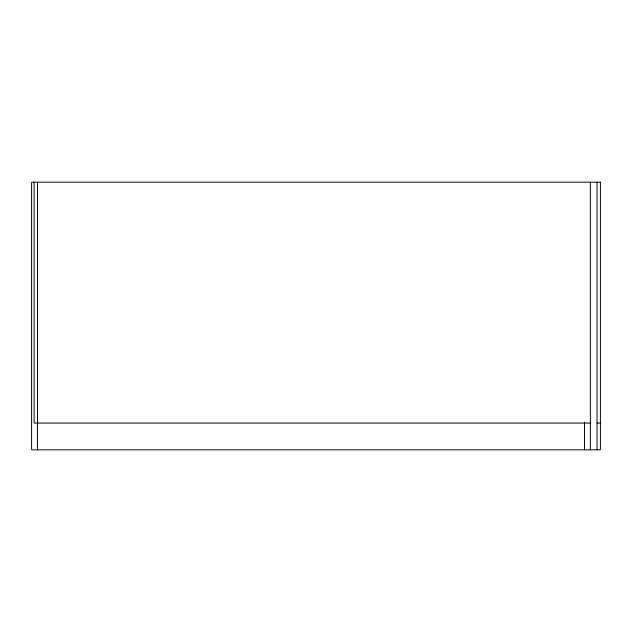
<?xml version="1.0" encoding="UTF-8"?>
<svg xmlns="http://www.w3.org/2000/svg" width="632" height="632" viewBox="0 0 632 632"><rect width="100%" height="100%" fill="white"/><g stroke="black" fill="none" stroke-linecap="round" stroke-linejoin="round"><path stroke-width="0.95" d="M590.359 423.069L34.112 423.069L34.112 182.166M597.05 423.069L600.4 423.069M597.05 182.166L597.05 449.834M590.359 182.166L590.359 449.834M584.505 422.279L584.505 449.834M37.454 182.166L37.454 449.834M600.4 182.166L31.6 182.166L31.6 449.834L600.4 449.834L600.4 182.166"/></g></svg>
